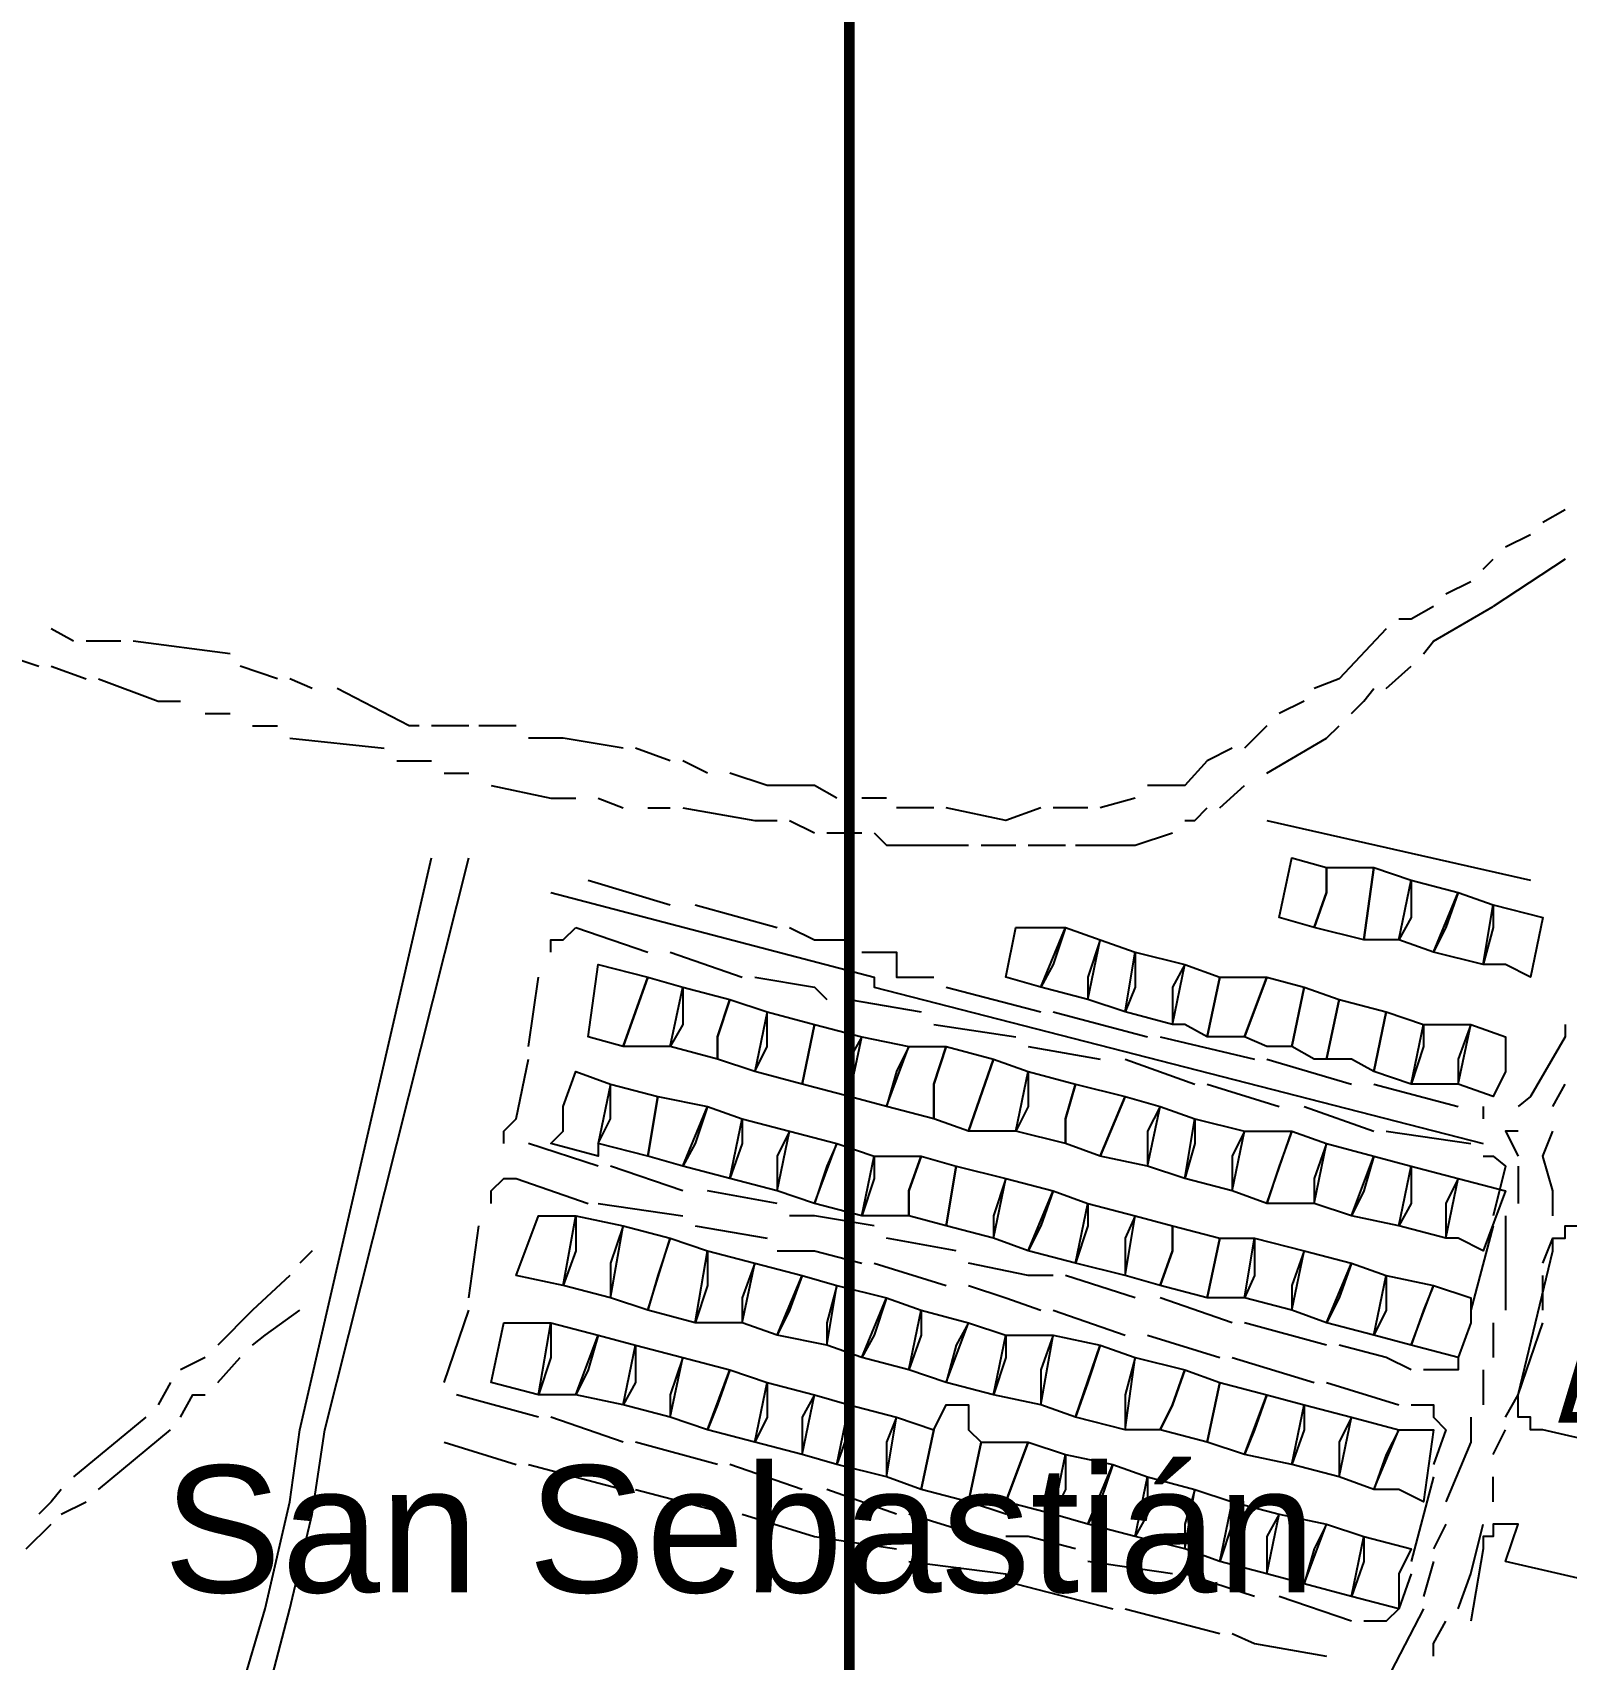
# Model space of a CAD drawing. Header units: millimetres. Extents: x -3588 to 75209, y -3737 to 38254.
# Drawn here: x 3952.7 to 4126.9, y 21480.3 to 21664.9 of the extents above; entities that cross this region are included whole.
import ezdxf

# ---------------------------------------------------------------- set-up
doc = ezdxf.new("R2010")
doc.units = ezdxf.units.MM
doc.layers.add('P', color=253, linetype='Continuous')
doc.layers.add('T', color=7, linetype='Continuous')

msp = doc.modelspace()

# ---------------------------------------------------------------- linework, layer by layer
at = {"layer": 'P', "const_width": 1.2}
for points in [[(4045.472, 14444.355), (4045.472, 23770.582)], [(4132.132, 21511.706), (4130.995, 21507.753), (4126.77, 21507.753), (4129.587, 21517.068), (4132.132, 21515.947), (4132.132, 21511.706)]]:
    msp.add_lwpolyline(points, dxfattribs=at)
at = {"layer": 'P'}
for points in [[(4124.226, 21609.377), (4126.77, 21610.801)], [(4119.985, 21606.56), (4122.818, 21607.969)], [(4117.456, 21604.016), (4118.577, 21605.152)], [(4126.77, 21605.152), (4118.577, 21599.791)], [(4116.032, 21602.607), (4113.215, 21601.199)], [(4111.807, 21599.791), (4109.262, 21598.366), (4107.854, 21598.366)], [(4110.671, 21594.43), (4111.807, 21595.838), (4118.577, 21599.791)], [(3957.387, 21595.838), (3954.859, 21597.246)], [(4106.446, 21597.246), (4101.085, 21591.597), (4098.252, 21590.477)], [(3949.209, 21594.43), (3953.434, 21593.005)], [(3962.748, 21595.838), (3958.812, 21595.838)], [(3975.183, 21594.43), (3964.173, 21595.838)], [(3954.859, 21593.005), (3958.812, 21591.597)], [(3980.545, 21591.597), (3976.304, 21593.005)], [(4106.446, 21590.477), (4109.262, 21593.005)], [(3960.22, 21591.597), (3966.989, 21589.052), (3969.534, 21589.052)], [(3984.497, 21590.477), (3981.953, 21591.597)], [(3996.628, 21586.236), (3995.508, 21586.236), (3987.314, 21590.477)], [(4102.493, 21587.644), (4103.901, 21589.052), (4105.021, 21590.477)], [(4097.132, 21589.052), (4094.299, 21587.644)], [(3972.351, 21587.644), (3975.183, 21587.644)], [(3977.712, 21586.236), (3980.545, 21586.236)], [(3981.953, 21584.827), (3992.675, 21583.691)], [(4002.278, 21586.236), (3998.037, 21586.236)], [(4007.639, 21586.236), (4003.398, 21586.236)], [(4019.786, 21583.691), (4013, 21584.827), (4009.047, 21584.827)], [(4092.891, 21586.236), (4090.346, 21583.691)], [(4092.891, 21580.874), (4099.66, 21584.827), (4101.085, 21586.236)], [(4025.147, 21582.283), (4021.194, 21583.691)], [(4088.938, 21583.691), (4086.121, 21582.283), (4083.576, 21579.466), (4079.335, 21579.466)], [(3994.084, 21582.283), (3995.508, 21582.283), (3998.037, 21582.283)], [(4029.372, 21580.874), (4026.555, 21582.283)], [(3999.461, 21580.874), (4002.278, 21580.874)], [(4004.822, 21579.466), (4011.592, 21578.042), (4014.408, 21578.042)], [(4041.519, 21579.466), (4036.157, 21579.466), (4031.916, 21580.874)], [(4044.047, 21578.042), (4041.519, 21579.466)], [(4087.529, 21576.921), (4090.346, 21579.466)], [(4016.953, 21578.042), (4019.786, 21576.921)], [(4049.697, 21578.042), (4046.88, 21578.042)], [(4077.927, 21578.042), (4073.974, 21576.921)], [(4022.602, 21576.921), (4025.147, 21576.921)], [(4026.555, 21576.921), (4034.733, 21575.513), (4037.278, 21575.513)], [(4055.058, 21576.921), (4050.833, 21576.921)], [(4067.205, 21576.921), (4063.252, 21575.513), (4056.482, 21576.921)], [(4072.566, 21576.921), (4071.158, 21576.921), (4068.613, 21576.921)], [(4083.576, 21575.513), (4084.697, 21575.513), (4086.121, 21576.921)], [(4038.686, 21575.513), (4041.519, 21574.105)], [(4042.927, 21574.105), (4046.88, 21574.105)], [(4048.288, 21574.105), (4049.697, 21572.681), (4059.011, 21572.681)], [(4071.158, 21572.681), (4077.927, 21572.681), (4082.168, 21574.105)], [(4092.891, 21575.513), (4122.818, 21568.728)], [(4092.891, 21575.513), (4122.818, 21568.728)], [(4060.435, 21572.681), (4063.252, 21572.681), (4064.372, 21572.681)], [(4065.796, 21572.681), (4070.021, 21572.681)], [(3949.209, 21372.266), (3949.209, 21379.036), (3950.618, 21391.182), (3953.434, 21403.313), (3955.979, 21412.915), (3960.22, 21419.685), (3964.173, 21428.999), (3965.581, 21438.601), (3968.398, 21445.371), (3969.534, 21449.324), (3972.351, 21457.518), (3975.183, 21467.104), (3976.304, 21476.418), (3979.136, 21486.02), (3981.953, 21498.167), (3983.073, 21506.345), (3998.037, 21571.272)], [(3954.859, 21370.858), (3953.434, 21379.036), (3953.434, 21389.758), (3955.979, 21403.313), (3958.812, 21411.507), (3962.748, 21418.277), (3966.989, 21427.879), (3968.398, 21437.193), (3970.942, 21443.963), (3972.351, 21448.204), (3975.183, 21456.093), (3977.712, 21465.696), (3979.136, 21475.298), (3981.953, 21486.02), (3984.497, 21496.743), (3985.906, 21506.345), (4002.278, 21571.272)], [(4099.66, 21567.319), (4098.252, 21563.366), (4094.299, 21564.503), (4095.707, 21571.272), (4099.66, 21570.152), (4099.66, 21567.319)], [(4099.66, 21567.319), (4099.66, 21570.152), (4105.021, 21570.152), (4103.901, 21561.958), (4098.252, 21563.366), (4099.66, 21567.319)], [(4109.262, 21564.503), (4107.854, 21561.958), (4103.901, 21561.958), (4105.021, 21570.152), (4109.262, 21568.728), (4109.262, 21564.503)], [(4015.833, 21568.728), (4025.147, 21565.911)], [(4113.215, 21563.366), (4111.807, 21560.55), (4107.854, 21561.958), (4109.262, 21568.728), (4114.624, 21567.319), (4113.215, 21563.366)], [(4011.592, 21567.319), (4048.288, 21557.717), (4048.288, 21556.597), (4117.456, 21538.817)], [(4011.592, 21567.319), (4048.288, 21557.717), (4048.288, 21556.597), (4117.456, 21538.817)], [(4118.577, 21563.366), (4117.456, 21559.141), (4111.807, 21560.55), (4114.624, 21567.319), (4118.577, 21565.911), (4118.577, 21563.366)], [(4027.964, 21565.911), (4037.278, 21563.366)], [(4119.985, 21559.141), (4117.456, 21559.141), (4118.577, 21565.911), (4124.226, 21564.503), (4122.818, 21557.717), (4119.985, 21559.141)], [(4011.592, 21560.55), (4011.592, 21561.958), (4013, 21561.958), (4014.408, 21563.366)], [(4014.408, 21563.366), (4022.602, 21560.55)], [(4038.686, 21563.366), (4041.519, 21561.958)], [(4068.613, 21559.141), (4067.205, 21556.597), (4063.252, 21557.717), (4064.372, 21563.366), (4070.021, 21563.366), (4068.613, 21559.141)], [(4072.566, 21557.717), (4072.566, 21555.188), (4067.205, 21556.597), (4070.021, 21563.366), (4073.974, 21561.958), (4072.566, 21557.717)], [(4041.519, 21561.958), (4045.472, 21561.958)], [(4077.927, 21556.597), (4076.807, 21553.78), (4072.566, 21555.188), (4073.974, 21561.958), (4077.927, 21560.55), (4077.927, 21556.597)], [(4021.194, 21553.78), (4019.786, 21549.827), (4015.833, 21550.947), (4016.953, 21559.141), (4022.602, 21557.717), (4021.194, 21553.78)], [(4025.147, 21560.55), (4033.325, 21557.717)], [(4046.88, 21560.55), (4050.833, 21560.55), (4050.833, 21557.717), (4055.058, 21557.717)], [(4082.168, 21556.597), (4082.168, 21552.356), (4076.807, 21553.78), (4077.927, 21560.55), (4083.576, 21559.141), (4082.168, 21556.597)], [(4083.576, 21552.356), (4082.168, 21552.356), (4083.576, 21559.141), (4087.529, 21557.717), (4086.121, 21550.947), (4083.576, 21552.356)], [(4009.047, 21549.827), (4010.183, 21557.717)], [(4026.555, 21552.356), (4025.147, 21549.827), (4019.786, 21549.827), (4022.602, 21557.717), (4026.555, 21556.597), (4026.555, 21552.356)], [(4034.733, 21557.717), (4041.519, 21556.597), (4042.927, 21555.188)], [(4088.938, 21550.947), (4086.121, 21550.947), (4087.529, 21557.717), (4092.891, 21557.717), (4090.346, 21550.947), (4088.938, 21550.947)], [(4092.891, 21549.827), (4090.346, 21550.947), (4092.891, 21557.717), (4097.132, 21556.597), (4095.707, 21549.827), (4092.891, 21549.827)], [(4030.508, 21550.947), (4030.508, 21548.403), (4025.147, 21549.827), (4026.555, 21556.597), (4031.916, 21555.188), (4030.508, 21550.947)], [(4056.482, 21556.597), (4067.205, 21553.78)], [(4098.252, 21548.403), (4095.707, 21549.827), (4097.132, 21556.597), (4101.085, 21555.188), (4099.66, 21548.403), (4098.252, 21548.403)], [(4030.508, 21550.947), (4031.916, 21555.188), (4036.157, 21553.78), (4034.733, 21546.995), (4030.508, 21548.403), (4030.508, 21550.947)], [(4036.157, 21549.827), (4036.157, 21553.78), (4041.519, 21552.356), (4040.11, 21545.586), (4034.733, 21546.995), (4036.157, 21549.827)], [(4045.472, 21555.188), (4053.65, 21553.78)], [(4068.613, 21553.78), (4079.335, 21550.947)], [(4102.493, 21548.403), (4099.66, 21548.403), (4101.085, 21555.188), (4106.446, 21553.78), (4105.021, 21546.995), (4102.493, 21548.403)], [(4110.671, 21549.827), (4109.262, 21545.586), (4105.021, 21546.995), (4106.446, 21553.78), (4110.671, 21552.356), (4110.671, 21549.827)], [(4045.472, 21548.403), (4045.472, 21544.178), (4040.11, 21545.586), (4041.519, 21552.356), (4046.88, 21550.947), (4045.472, 21548.403)], [(4055.058, 21552.356), (4064.372, 21550.947)], [(4114.624, 21548.403), (4114.624, 21545.586), (4109.262, 21545.586), (4110.671, 21552.356), (4116.032, 21552.356), (4114.624, 21548.403)], [(4119.985, 21546.995), (4118.577, 21544.178), (4114.624, 21545.586), (4116.032, 21552.356), (4119.985, 21550.947), (4119.985, 21546.995)], [(4126.77, 21552.356), (4126.77, 21550.947), (4122.818, 21544.178), (4121.409, 21543.042)], [(4050.833, 21546.995), (4049.697, 21543.042), (4045.472, 21544.178), (4046.88, 21550.947), (4052.241, 21549.827), (4050.833, 21546.995)], [(4055.058, 21545.586), (4055.058, 21541.633), (4049.697, 21543.042), (4052.241, 21549.827), (4056.482, 21549.827), (4055.058, 21545.586)], [(4055.058, 21545.586), (4056.482, 21549.827), (4061.843, 21548.403), (4059.011, 21540.225), (4055.058, 21541.633), (4055.058, 21545.586)], [(4065.796, 21549.827), (4073.974, 21548.403)], [(4080.76, 21550.947), (4091.482, 21548.403)], [(4006.231, 21538.817), (4006.231, 21540.225), (4007.639, 21541.633), (4009.047, 21548.403)], [(4065.796, 21543.042), (4064.372, 21540.225), (4059.011, 21540.225), (4061.843, 21548.403), (4065.796, 21546.995), (4065.796, 21543.042)], [(4076.807, 21548.403), (4084.697, 21545.586)], [(4092.891, 21548.403), (4102.493, 21545.586)], [(4013, 21543.042), (4014.408, 21546.995), (4018.361, 21545.586), (4016.953, 21538.817), (4016.953, 21537.392), (4011.592, 21538.817), (4013, 21540.225), (4013, 21543.042)], [(4070.021, 21541.633), (4070.021, 21538.817), (4064.372, 21540.225), (4065.796, 21546.995), (4071.158, 21545.586), (4070.021, 21541.633)], [(4018.361, 21541.633), (4018.361, 21545.586), (4023.723, 21544.178), (4022.602, 21537.392), (4016.953, 21538.817), (4018.361, 21541.633)], [(4027.964, 21538.817), (4026.555, 21536.272), (4022.602, 21537.392), (4023.723, 21544.178), (4029.372, 21543.042), (4027.964, 21538.817)], [(4070.021, 21541.633), (4071.158, 21545.586), (4076.807, 21544.178), (4073.974, 21537.392), (4070.021, 21538.817), (4070.021, 21541.633)], [(4079.335, 21540.225), (4079.335, 21536.272), (4073.974, 21537.392), (4076.807, 21544.178), (4080.76, 21543.042), (4079.335, 21540.225)], [(4086.121, 21545.586), (4094.299, 21543.042)], [(4105.021, 21545.586), (4114.624, 21543.042)], [(4125.346, 21543.042), (4126.77, 21545.586)], [(4033.325, 21538.817), (4031.916, 21534.864), (4026.555, 21536.272), (4029.372, 21543.042), (4033.325, 21541.633), (4033.325, 21538.817)], [(4084.697, 21538.817), (4083.576, 21534.864), (4079.335, 21536.272), (4080.76, 21543.042), (4084.697, 21541.633), (4084.697, 21538.817)], [(4097.132, 21543.042), (4105.021, 21540.225)], [(4117.456, 21543.042), (4117.456, 21541.633)], [(4037.278, 21537.392), (4037.278, 21533.455), (4031.916, 21534.864), (4033.325, 21541.633), (4038.686, 21540.225), (4037.278, 21537.392)], [(4088.938, 21537.392), (4088.938, 21533.455), (4083.576, 21534.864), (4084.697, 21541.633), (4090.346, 21540.225), (4088.938, 21537.392)], [(4016.953, 21536.272), (4009.047, 21538.817)], [(4042.927, 21536.272), (4041.519, 21532.031), (4037.278, 21533.455), (4038.686, 21540.225), (4044.047, 21538.817), (4042.927, 21536.272)], [(4048.288, 21534.864), (4046.88, 21530.623), (4041.519, 21532.031), (4044.047, 21538.817), (4048.288, 21537.392), (4048.288, 21534.864)], [(4094.299, 21536.272), (4092.891, 21532.031), (4088.938, 21533.455), (4090.346, 21540.225), (4095.707, 21540.225), (4094.299, 21536.272)], [(4098.252, 21534.864), (4098.252, 21532.031), (4092.891, 21532.031), (4095.707, 21540.225), (4099.66, 21538.817), (4098.252, 21534.864)], [(4103.901, 21533.455), (4102.493, 21530.623), (4098.252, 21532.031), (4099.66, 21538.817), (4105.021, 21537.392), (4103.901, 21533.455)], [(4106.446, 21540.225), (4116.032, 21538.817)], [(4121.409, 21540.225), (4119.985, 21540.225), (4121.409, 21537.392)], [(4125.346, 21530.623), (4125.346, 21533.455), (4124.226, 21537.392), (4125.346, 21540.225)], [(4052.241, 21533.455), (4052.241, 21530.623), (4046.88, 21530.623), (4048.288, 21537.392), (4053.65, 21537.392), (4052.241, 21533.455)], [(4052.241, 21533.455), (4053.65, 21537.392), (4057.602, 21536.272), (4056.482, 21529.502), (4052.241, 21530.623), (4052.241, 21533.455)], [(4109.262, 21532.031), (4107.854, 21529.502), (4102.493, 21530.623), (4105.021, 21537.392), (4109.262, 21536.272), (4109.262, 21532.031)], [(4117.456, 21537.392), (4118.577, 21537.392), (4119.985, 21536.272), (4118.577, 21530.623)], [(4026.555, 21533.455), (4018.361, 21536.272)], [(4061.843, 21530.623), (4061.843, 21528.078), (4056.482, 21529.502), (4057.602, 21536.272), (4063.252, 21534.864), (4061.843, 21530.623)], [(4113.215, 21532.031), (4113.215, 21528.078), (4107.854, 21529.502), (4109.262, 21536.272), (4114.624, 21534.864), (4113.215, 21532.031)], [(4121.409, 21536.272), (4121.409, 21532.031)], [(4004.822, 21532.031), (4004.822, 21533.455), (4006.231, 21534.864), (4007.639, 21534.864)], [(4007.639, 21534.864), (4015.833, 21532.031)], [(4037.278, 21532.031), (4029.372, 21533.455)], [(4067.205, 21529.502), (4065.796, 21526.67), (4061.843, 21528.078), (4063.252, 21534.864), (4068.613, 21533.455), (4067.205, 21529.502)], [(4072.566, 21529.502), (4071.158, 21525.261), (4065.796, 21526.67), (4068.613, 21533.455), (4072.566, 21532.031), (4072.566, 21529.502)], [(4114.624, 21528.078), (4113.215, 21528.078), (4114.624, 21534.864), (4119.985, 21533.455), (4117.456, 21526.67), (4114.624, 21528.078)], [(4016.953, 21532.031), (4026.555, 21530.623)], [(4076.807, 21528.078), (4076.807, 21523.853), (4071.158, 21525.261), (4072.566, 21532.031), (4077.927, 21530.623), (4076.807, 21528.078)], [(4002.278, 21521.309), (4003.398, 21529.502)], [(4014.408, 21526.67), (4013, 21522.717), (4007.639, 21523.853), (4010.183, 21530.623), (4014.408, 21530.623), (4014.408, 21526.67)], [(4018.361, 21525.261), (4018.361, 21521.309), (4013, 21522.717), (4014.408, 21530.623), (4019.786, 21529.502), (4018.361, 21525.261)], [(4023.723, 21523.853), (4022.602, 21519.9), (4018.361, 21521.309), (4019.786, 21529.502), (4025.147, 21528.078), (4023.723, 21523.853)], [(4027.964, 21529.502), (4036.157, 21528.078)], [(4048.288, 21529.502), (4041.519, 21530.623), (4038.686, 21530.623)], [(4082.168, 21526.67), (4080.76, 21522.717), (4076.807, 21523.853), (4077.927, 21530.623), (4082.168, 21529.502), (4082.168, 21526.67)], [(4082.168, 21526.67), (4082.168, 21529.502), (4087.529, 21528.078), (4086.121, 21521.309), (4080.76, 21522.717), (4082.168, 21526.67)], [(4118.577, 21529.502), (4116.032, 21519.9)], [(4119.985, 21530.623), (4119.985, 21522.717)], [(4125.346, 21526.67), (4125.346, 21528.078), (4126.77, 21528.078), (4126.77, 21529.502), (4128.179, 21529.502), (4129.587, 21529.502), (4205.525, 21511.706), (4205.525, 21510.298), (4206.645, 21510.298), (4206.645, 21509.178), (4206.645, 21507.753), (4202.708, 21489.973), (4202.708, 21488.853), (4201.284, 21488.853), (4200.164, 21488.853), (4124.226, 21506.345), (4122.818, 21506.345), (4122.818, 21507.753), (4121.409, 21507.753), (4121.409, 21509.178), (4121.409, 21510.298), (4125.346, 21526.67)], [(4029.372, 21522.717), (4027.964, 21518.492), (4022.602, 21519.9), (4025.147, 21528.078), (4029.372, 21526.67), (4029.372, 21522.717)], [(4057.602, 21526.67), (4049.697, 21528.078)], [(4091.482, 21523.853), (4090.346, 21521.309), (4086.121, 21521.309), (4087.529, 21528.078), (4091.482, 21528.078), (4091.482, 21523.853)], [(4095.707, 21522.717), (4095.707, 21519.9), (4090.346, 21521.309), (4091.482, 21528.078), (4097.132, 21526.67), (4095.707, 21522.717)], [(4124.226, 21525.261), (4125.346, 21528.078)], [(3984.497, 21526.67), (3983.073, 21525.261)], [(4033.325, 21521.309), (4033.325, 21518.492), (4027.964, 21518.492), (4029.372, 21526.67), (4034.733, 21525.261), (4033.325, 21521.309)], [(4037.278, 21526.67), (4041.519, 21526.67), (4046.88, 21525.261)], [(4101.085, 21521.309), (4099.66, 21518.492), (4095.707, 21519.9), (4097.132, 21526.67), (4102.493, 21525.261), (4101.085, 21521.309)], [(3981.953, 21523.853), (3977.712, 21519.9), (3973.759, 21515.947)], [(4038.686, 21519.9), (4037.278, 21517.068), (4033.325, 21518.492), (4034.733, 21525.261), (4040.11, 21523.853), (4038.686, 21519.9)], [(4042.927, 21518.492), (4042.927, 21515.947), (4037.278, 21517.068), (4040.11, 21523.853), (4044.047, 21522.717), (4042.927, 21518.492)], [(4048.288, 21525.261), (4056.482, 21522.717)], [(4068.613, 21523.853), (4065.796, 21523.853), (4059.011, 21525.261)], [(4077.927, 21521.309), (4070.021, 21523.853)], [(4106.446, 21519.9), (4105.021, 21517.068), (4099.66, 21518.492), (4102.493, 21525.261), (4106.446, 21523.853), (4106.446, 21519.9)], [(4110.671, 21519.9), (4109.262, 21515.947), (4105.021, 21517.068), (4106.446, 21523.853), (4111.807, 21522.717), (4110.671, 21519.9)], [(4124.226, 21519.9), (4124.226, 21523.853)], [(4048.288, 21517.068), (4046.88, 21514.539), (4042.927, 21515.947), (4044.047, 21522.717), (4049.697, 21521.309), (4048.288, 21517.068)], [(4059.011, 21522.717), (4063.252, 21521.309), (4067.205, 21519.9)], [(4116.032, 21518.492), (4114.624, 21514.539), (4109.262, 21515.947), (4111.807, 21522.717), (4116.032, 21521.309), (4116.032, 21518.492)], [(4119.985, 21522.717), (4119.985, 21519.9)], [(4053.65, 21517.068), (4052.241, 21513.131), (4046.88, 21514.539), (4049.697, 21521.309), (4053.65, 21519.9), (4053.65, 21517.068)], [(4088.938, 21518.492), (4080.76, 21521.309)], [(3977.712, 21515.947), (3979.136, 21517.068), (3983.073, 21519.9)], [(3999.461, 21511.706), (4002.278, 21519.9)], [(4011.592, 21514.539), (4010.183, 21510.298), (4004.822, 21511.706), (4006.231, 21518.492), (4011.592, 21518.492), (4011.592, 21514.539)], [(4015.833, 21513.131), (4014.408, 21510.298), (4010.183, 21510.298), (4011.592, 21518.492), (4016.953, 21517.068), (4015.833, 21513.131)], [(4057.602, 21515.947), (4056.482, 21511.706), (4052.241, 21513.131), (4053.65, 21519.9), (4059.011, 21518.492), (4057.602, 21515.947)], [(4063.252, 21514.539), (4061.843, 21510.298), (4056.482, 21511.706), (4059.011, 21518.492), (4063.252, 21517.068), (4063.252, 21514.539)], [(4068.613, 21519.9), (4076.807, 21517.068)], [(4099.66, 21515.947), (4090.346, 21518.492)], [(4116.032, 21518.492), (4114.624, 21514.539), (4114.624, 21513.131), (4113.215, 21513.131), (4110.671, 21513.131)], [(4118.577, 21518.492), (4118.577, 21514.539)], [(4119.985, 21507.753), (4121.409, 21510.298), (4124.226, 21518.492)], [(4021.194, 21511.706), (4019.786, 21509.178), (4014.408, 21510.298), (4016.953, 21517.068), (4021.194, 21515.947), (4021.194, 21511.706)], [(4067.205, 21513.131), (4067.205, 21509.178), (4061.843, 21510.298), (4063.252, 21517.068), (4068.613, 21517.068), (4067.205, 21513.131)], [(4072.566, 21511.706), (4071.158, 21507.753), (4067.205, 21509.178), (4068.613, 21517.068), (4073.974, 21515.947), (4072.566, 21511.706)], [(4079.335, 21517.068), (4087.529, 21514.539)], [(4132.132, 21511.706), (4130.995, 21507.753), (4126.77, 21507.753), (4129.587, 21517.068), (4132.132, 21515.947), (4132.132, 21511.706)], [(4025.147, 21510.298), (4025.147, 21507.753), (4019.786, 21509.178), (4021.194, 21515.947), (4026.555, 21514.539), (4025.147, 21510.298)], [(4076.807, 21510.298), (4076.807, 21506.345), (4071.158, 21507.753), (4073.974, 21515.947), (4077.927, 21514.539), (4076.807, 21510.298)], [(4109.262, 21513.131), (4106.446, 21514.539), (4101.085, 21515.947)], [(3972.351, 21514.539), (3969.534, 21513.131)], [(3973.759, 21511.706), (3976.304, 21514.539)], [(4030.508, 21509.178), (4029.372, 21506.345), (4025.147, 21507.753), (4026.555, 21514.539), (4031.916, 21513.131), (4030.508, 21509.178)], [(4036.157, 21507.753), (4034.733, 21504.937), (4029.372, 21506.345), (4031.916, 21513.131), (4036.157, 21511.706), (4036.157, 21507.753)], [(4082.168, 21509.178), (4080.76, 21506.345), (4076.807, 21506.345), (4077.927, 21514.539), (4083.576, 21513.131), (4082.168, 21509.178)], [(4082.168, 21509.178), (4083.576, 21513.131), (4087.529, 21511.706), (4086.121, 21504.937), (4080.76, 21506.345), (4082.168, 21509.178)], [(4088.938, 21514.539), (4098.252, 21511.706)], [(4117.456, 21513.131), (4117.456, 21509.178)], [(3968.398, 21511.706), (3966.989, 21509.178)], [(4040.11, 21507.753), (4040.11, 21503.528), (4034.733, 21504.937), (4036.157, 21511.706), (4041.519, 21510.298), (4040.11, 21507.753)], [(4091.482, 21506.345), (4090.346, 21503.528), (4086.121, 21504.937), (4087.529, 21511.706), (4092.891, 21510.298), (4091.482, 21506.345)], [(4099.66, 21511.706), (4107.854, 21509.178)], [(3969.534, 21507.753), (3970.942, 21510.298), (3972.351, 21510.298)], [(4010.183, 21507.753), (4000.869, 21510.298)], [(4045.472, 21506.345), (4044.047, 21502.392), (4040.11, 21503.528), (4041.519, 21510.298), (4045.472, 21509.178), (4045.472, 21506.345)], [(4049.697, 21504.937), (4049.697, 21500.984), (4044.047, 21502.392), (4045.472, 21509.178), (4050.833, 21507.753), (4049.697, 21504.937)], [(4059.011, 21498.167), (4053.65, 21499.576), (4055.058, 21506.345), (4056.482, 21509.178), (4059.011, 21509.178), (4059.011, 21506.345), (4060.435, 21504.937), (4059.011, 21498.167)], [(4097.132, 21506.345), (4095.707, 21502.392), (4090.346, 21503.528), (4092.891, 21510.298), (4097.132, 21509.178), (4097.132, 21506.345)], [(4101.085, 21504.937), (4101.085, 21500.984), (4095.707, 21502.392), (4097.132, 21509.178), (4102.493, 21507.753), (4101.085, 21504.937)], [(4109.262, 21509.178), (4111.807, 21509.178), (4111.807, 21507.753), (4113.215, 21506.345), (4111.807, 21502.392)], [(3965.581, 21507.753), (3957.387, 21500.984)], [(4019.786, 21504.937), (4011.592, 21507.753)], [(4053.65, 21499.576), (4049.697, 21500.984), (4050.833, 21507.753), (4055.058, 21506.345), (4053.65, 21499.576)], [(4106.446, 21503.528), (4105.021, 21499.576), (4101.085, 21500.984), (4102.493, 21507.753), (4107.854, 21506.345), (4106.446, 21503.528)], [(4116.032, 21507.753), (4116.032, 21504.937), (4113.215, 21498.167)], [(3960.22, 21499.576), (3968.398, 21506.345)], [(4107.854, 21499.576), (4105.021, 21499.576), (4107.854, 21506.345), (4111.807, 21506.345), (4110.671, 21498.167), (4107.854, 21499.576)], [(4118.577, 21503.528), (4119.985, 21506.345)], [(3999.461, 21504.937), (4007.639, 21502.392)], [(4030.508, 21502.392), (4021.194, 21504.937)], [(4063.252, 21498.167), (4063.252, 21496.743), (4059.011, 21498.167), (4060.435, 21504.937), (4065.796, 21504.937), (4063.252, 21498.167)], [(4070.021, 21499.576), (4068.613, 21496.743), (4063.252, 21498.167), (4065.796, 21504.937), (4070.021, 21503.528), (4070.021, 21499.576)], [(4073.974, 21498.167), (4072.566, 21495.623), (4068.613, 21496.743), (4070.021, 21503.528), (4075.383, 21502.392), (4073.974, 21498.167)], [(4009.047, 21502.392), (4019.786, 21499.576)], [(4040.11, 21499.576), (4031.916, 21502.392)], [(4079.335, 21496.743), (4077.927, 21494.214), (4072.566, 21495.623), (4075.383, 21502.392), (4079.335, 21500.984), (4079.335, 21496.743)], [(4083.576, 21495.623), (4083.576, 21492.806), (4077.927, 21494.214), (4079.335, 21500.984), (4084.697, 21499.576), (4083.576, 21495.623)], [(4111.807, 21500.984), (4109.262, 21491.382)], [(4118.577, 21498.167), (4118.577, 21500.984)], [(3955.979, 21499.576), (3954.859, 21498.167), (3953.434, 21496.743)], [(3955.979, 21496.743), (3958.812, 21498.167)], [(4021.194, 21499.576), (4031.916, 21496.743)], [(4050.833, 21496.743), (4042.927, 21499.576)], [(4088.938, 21495.623), (4087.529, 21491.382), (4083.576, 21492.806), (4084.697, 21499.576), (4088.938, 21498.167), (4088.938, 21495.623)], [(4092.891, 21494.214), (4092.891, 21489.973), (4087.529, 21491.382), (4088.938, 21498.167), (4094.299, 21496.743), (4092.891, 21494.214)], [(4033.325, 21496.743), (4041.519, 21494.214)], [(4060.435, 21494.214), (4052.241, 21496.743)], [(4098.252, 21492.806), (4097.132, 21488.853), (4092.891, 21489.973), (4094.299, 21496.743), (4099.66, 21495.623), (4098.252, 21492.806)], [(3952.026, 21492.806), (3954.859, 21495.623)], [(4103.901, 21491.382), (4102.493, 21487.429), (4097.132, 21488.853), (4099.66, 21495.623), (4103.901, 21494.214), (4103.901, 21491.382)], [(4113.215, 21495.623), (4111.807, 21492.806)], [(4114.624, 21486.02), (4116.032, 21489.973), (4117.456, 21495.623)], [(4194.514, 21456.093), (4198.755, 21473.89), (4198.755, 21475.298), (4198.755, 21476.418), (4197.331, 21476.418), (4197.331, 21477.842), (4195.923, 21473.89), (4119.985, 21491.382), (4121.409, 21495.623), (4119.985, 21495.623), (4118.577, 21495.623), (4118.577, 21494.214), (4117.456, 21494.214), (4117.456, 21492.806), (4116.032, 21484.612)], [(4041.519, 21494.214), (4050.833, 21492.806)], [(4071.158, 21492.806), (4065.796, 21494.214), (4063.252, 21494.214)], [(4107.854, 21489.973), (4107.854, 21486.02), (4102.493, 21487.429), (4103.901, 21494.214), (4109.262, 21492.806), (4107.854, 21489.973)], [(4052.241, 21491.382), (4063.252, 21489.973), (4063.252, 21488.853)], [(4082.168, 21489.973), (4072.566, 21491.382)], [(4111.807, 21491.382), (4110.671, 21487.429)], [(4064.372, 21488.853), (4075.383, 21486.02)], [(4091.482, 21487.429), (4083.576, 21489.973)], [(4109.262, 21489.973), (4107.854, 21486.02), (4106.446, 21484.612), (4103.901, 21484.612)], [(4102.493, 21484.612), (4094.299, 21487.429)], [(4076.807, 21486.02), (4087.529, 21483.204)], [(4110.671, 21486.02), (4106.446, 21477.842), (4106.446, 21476.418)], [(4088.938, 21483.204), (4091.482, 21482.067), (4099.66, 21480.659)], [(4111.807, 21480.659), (4111.807, 21482.067), (4113.215, 21484.612)]]:
    msp.add_lwpolyline(points, dxfattribs=at)

# ---------------------------------------------------------------- texts
at = {"layer": 'T', "insert": (3967.582, 21502.28), "char_height": 14.40334, "attachment_point": 1}
msp.add_mtext('{\\fArial|b0|i0|c0|p18;San Sebastián}', dxfattribs=at)

doc.saveas('drawing.dxf')
